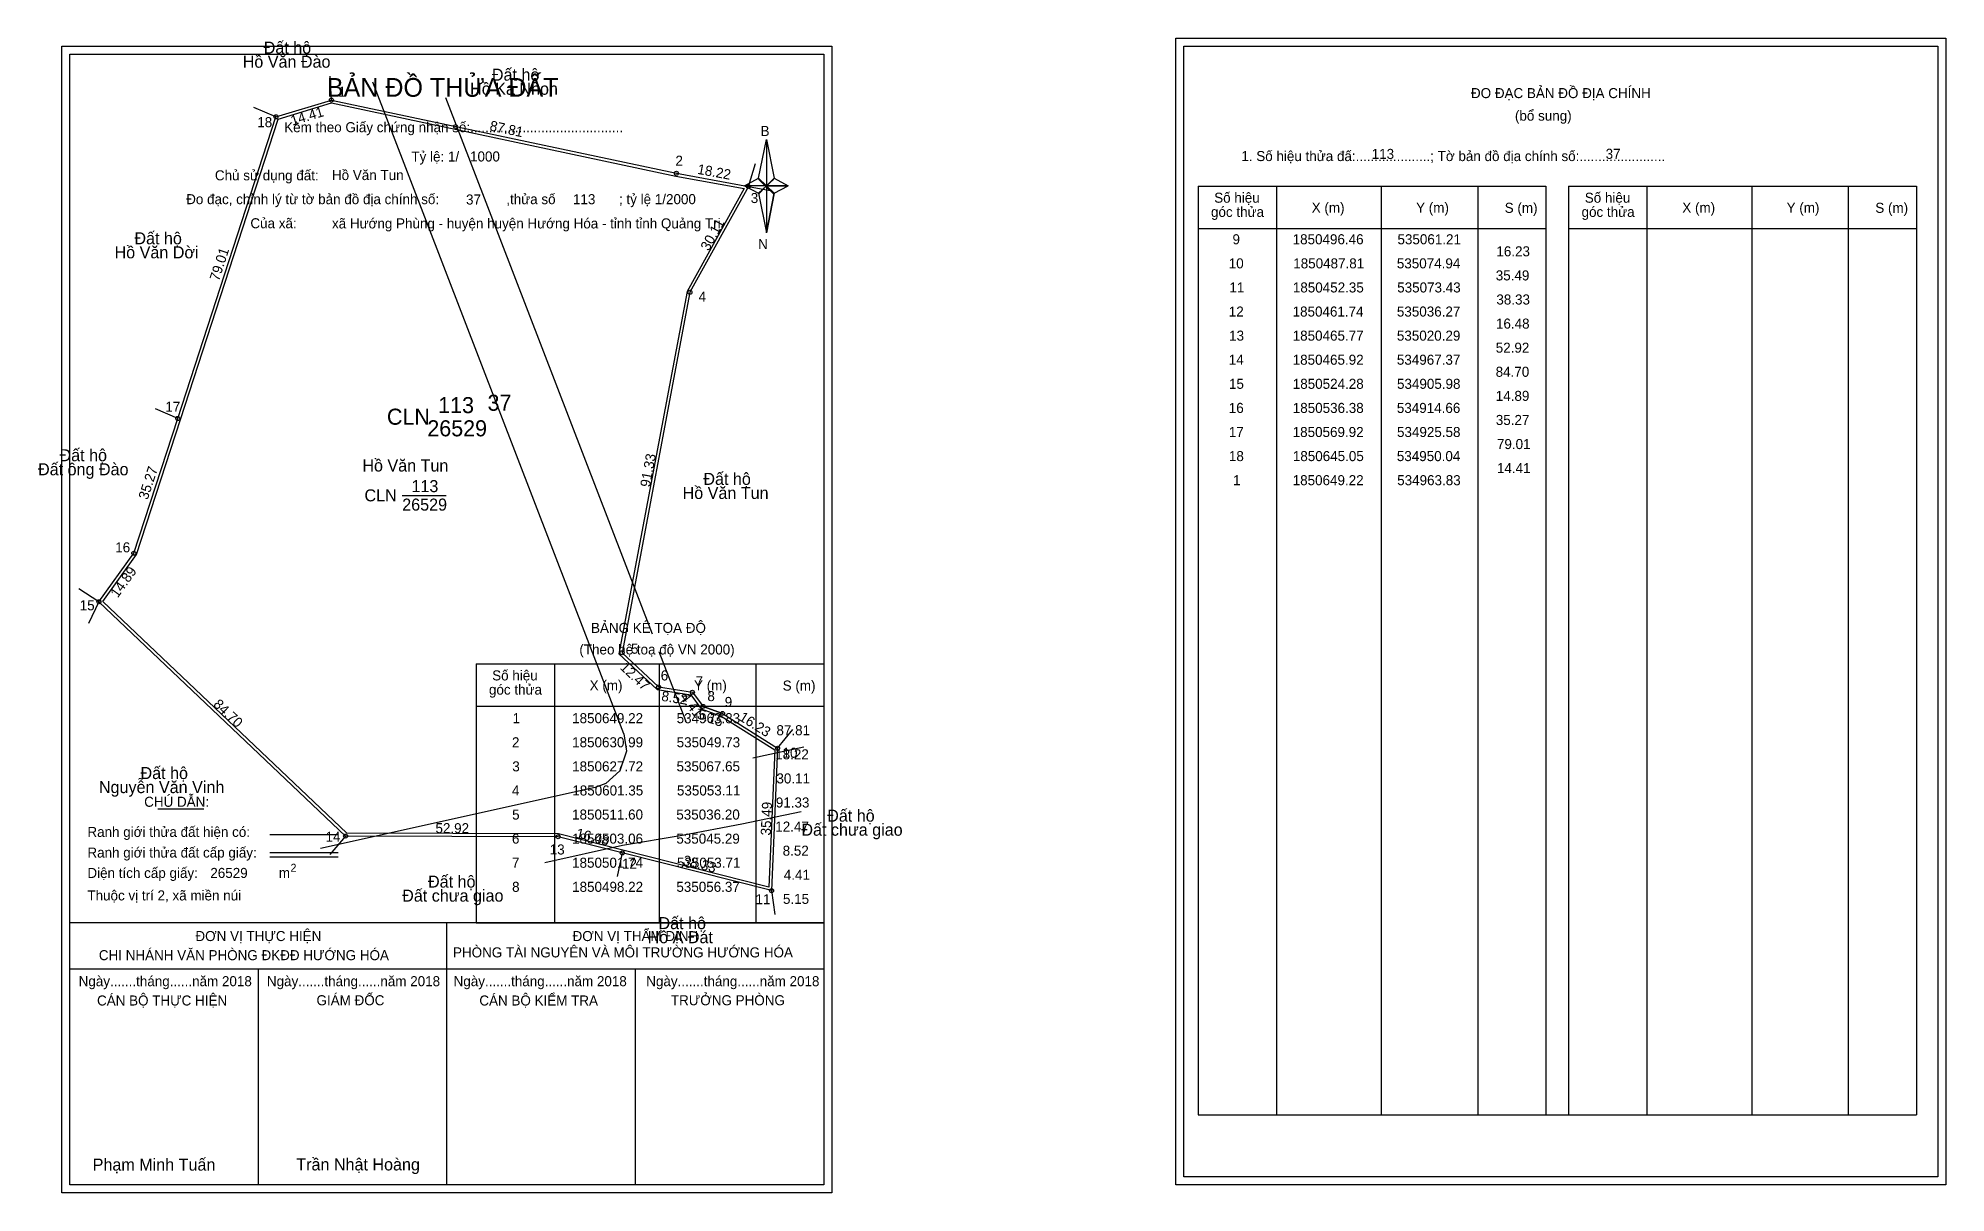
# Model space of a CAD drawing. Extents: x 534891 to 535366, y 1850377 to 1850665.
import ezdxf

# ---------------------------------------------------------------- set-up
doc = ezdxf.new("R2010")
doc.units = 0
for name, color, linetype in [('Level 1', 7, 'Continuous'), ('Level 10', 7, 'Continuous'), ('Level 11', 7, 'Continuous'), ('Level 12', 7, 'Continuous'), ('Level 13', 7, 'Continuous'), ('Level 2', 7, 'Continuous'), ('Level 27', 7, 'Continuous'), ('Level 3', 7, 'Continuous'), ('Level 36', 7, 'Continuous'), ('Level 4', 7, 'Continuous'), ('Level 49', 7, 'Continuous'), ('Level 5', 7, 'Continuous'), ('Level 53', 7, 'Continuous'), ('Level 55', 7, 'Continuous'), ('Level 6', 7, 'Continuous'), ('Level 63', 7, 'Continuous'), ('Level 7', 7, 'Continuous'), ('Level 9', 7, 'Continuous')]:
    doc.layers.add(name, color=color, linetype=linetype)

msp = doc.modelspace()

# ---------------------------------------------------------------- linework, layer by layer
at = {"layer": 'Level 1'}
for p, q in [((534898.76, 1850660.65), (534898.76, 1850660.65)), ((535176.08, 1850662.65), (535176.08, 1850662.65)), ((535070.18, 1850629.77), (535072.15, 1850639.41)), ((535072.15, 1850639.41), (535072.15, 1850627.88)), ((535072.15, 1850639.41), (535074.11, 1850629.77)), ((535066.73, 1850627.88), (535070.18, 1850629.77)), ((535070.18, 1850629.77), (535072.15, 1850627.88)), ((535072, 1850627.66), (535070.18, 1850629.55)), ((535072.15, 1850627.88), (535070.18, 1850626.04)), ((535072, 1850627.66), (535070.18, 1850625.82)), ((535070.18, 1850625.82), (535072, 1850627.66)), ((535073.97, 1850629.55), (535072, 1850627.66)), ((535072, 1850627.66), (535073.97, 1850629.55)), ((535073.97, 1850625.82), (535072, 1850627.66)), ((535074.11, 1850629.77), (535072.15, 1850627.88)), ((535072.15, 1850627.88), (535072.15, 1850616.18)), ((535072.15, 1850627.88), (535077.56, 1850627.88)), ((535072.15, 1850627.88), (535074.11, 1850626.04)), ((535074.11, 1850626.04), (535077.56, 1850627.88)), ((535179.61, 1850627.79), (535266.21, 1850627.79)), ((535199.2, 1850396.53), (535199.2, 1850627.79)), ((535225.27, 1850396.53), (535225.27, 1850627.79)), ((535249.25, 1850627.79), (535249.25, 1850396.53)), ((535266.21, 1850627.79), (535266.21, 1850396.53)), ((535271.87, 1850627.79), (535358.47, 1850627.79)), ((535291.46, 1850396.53), (535291.46, 1850627.79)), ((535317.53, 1850396.53), (535317.53, 1850627.79)), ((535341.5, 1850627.79), (535341.5, 1850396.53)), ((535358.47, 1850627.79), (535358.47, 1850396.53)), ((535070.18, 1850626.04), (535072.15, 1850616.18)), ((535074.11, 1850626.04), (535072.15, 1850616.18)), ((535179.61, 1850617.27), (535266.21, 1850617.27)), ((535271.87, 1850617.27), (535358.47, 1850617.27)), ((534999.85, 1850508.82), (535086.45, 1850508.82)), ((535019.44, 1850444.3), (535019.44, 1850508.82)), ((535045.51, 1850444.3), (535045.51, 1850508.82)), ((535069.48, 1850508.82), (535069.48, 1850444.3)), ((534999.85, 1850498.29), (535086.45, 1850498.29)), ((534920.67, 1850472.71), (534932.08, 1850472.71)), ((534948.54, 1850466.31), (534965.55, 1850466.31)), ((534948.54, 1850461.86), (534965.55, 1850461.86)), ((534948.54, 1850460.77), (534965.55, 1850460.77)), ((535005.58, 1850444.3), (534898.75, 1850444.3)), ((535086.45, 1850444.3), (534981.61, 1850444.3)), ((534992.6, 1850379.07), (534992.6, 1850444.3)), ((534999.85, 1850444.29), (535086.45, 1850444.29)), ((535086.45, 1850432.75), (534898.75, 1850432.75)), ((534945.68, 1850379.07), (534945.68, 1850432.75)), ((535039.53, 1850379.07), (535039.53, 1850432.75)), ((535179.61, 1850396.53), (535358.47, 1850396.53)), ((535363.78, 1850381.07), (535363.78, 1850381.07)), ((535086.45, 1850379.07), (535086.45, 1850379.07))]:
    msp.add_line(p, q, dxfattribs=at)
for points in [[(535070.18, 1850629.77), (535072.15, 1850639.41), (535072.15, 1850627.88)], [(535066.73, 1850627.88), (535070.18, 1850626.04), (535072.15, 1850627.88)], [(535072.15, 1850627.88), (535074.11, 1850629.77), (535077.56, 1850627.88)], [(535072.15, 1850627.88), (535072.15, 1850616.18), (535074.11, 1850626.04)]]:
    msp.add_lwpolyline(points, close=True, dxfattribs=at)
at = {"layer": 'Level 10'}
for p, q in [((534925.58, 1850569.92), (534950.04, 1850645.05)), ((535067.65, 1850627.72), (535053.11, 1850601.35)), ((534905.98, 1850524.28), (534967.37, 1850465.92)), ((535045.29, 1850503.06), (535053.71, 1850501.74)), ((535061.21, 1850496.46), (535056.37, 1850498.22))]:
    msp.add_line(p, q, dxfattribs=at)
for points in [[(535061.21, 1850496.46), (535074.94, 1850487.81), (535073.43, 1850452.35), (535036.27, 1850461.74), (535020.29, 1850465.77), (534967.37, 1850465.92), (534905.98, 1850524.28), (534914.66, 1850536.38), (534925.58, 1850569.92), (534950.04, 1850645.05), (534963.83, 1850649.22), (535049.73, 1850630.99), (535067.65, 1850627.72), (535053.11, 1850601.35), (535036.2, 1850511.6), (535045.29, 1850503.06), (535053.71, 1850501.74), (535056.37, 1850498.22)], [(535060.9, 1850495.83), (535074.22, 1850487.43), (535072.77, 1850453.24), (535036.44, 1850462.42), (535020.38, 1850466.47), (534967.65, 1850466.62), (534906.9, 1850524.37), (534915.29, 1850536.06), (534926.25, 1850569.7), (534950.59, 1850644.49), (534963.86, 1850648.5), (535049.59, 1850630.3), (535066.57, 1850627.21), (535052.44, 1850601.59), (535035.44, 1850511.35), (535044.97, 1850502.4), (535053.32, 1850501.09), (535055.94, 1850497.63)]]:
    msp.add_lwpolyline(points, close=True, dxfattribs=at)
at = {"layer": 'Level 11'}
for centre in [(534963.83, 1850649.22), (534950.04, 1850645.05), (535049.73, 1850630.99), (535067.65, 1850627.72), (535053.11, 1850601.35), (534925.58, 1850569.92), (534914.66, 1850536.38), (534905.98, 1850524.28), (535036.2, 1850511.6), (535045.29, 1850503.06), (535053.71, 1850501.74), (535056.37, 1850498.22), (535061.21, 1850496.46), (535061.21, 1850496.46), (535074.94, 1850487.81), (534967.37, 1850465.92), (535020.29, 1850465.77), (535036.27, 1850461.74), (535073.43, 1850452.35)]:
    msp.add_circle(centre, 0.5, dxfattribs=at)
at = {"layer": 'Level 12'}
for p, q in [((535036.67, 1850491.37), (534974.14, 1850653.68)), ((534992.24, 1850649.84), (535043.69, 1850516.27)), ((535045.38, 1850511.9), (535051.99, 1850494.73)), ((535051.99, 1850494.73), (535052.08, 1850494.5)), ((535036.67, 1850491.37), (535037.32, 1850487.05)), ((535037.32, 1850487.05), (535035.62, 1850482.16)), ((535068.79, 1850485.38), (535081.46, 1850488.12)), ((535035.62, 1850482.16), (535032.13, 1850479)), ((535029.5, 1850478.01), (534961.15, 1850462.87)), ((535032.13, 1850479), (535029.5, 1850478.01)), ((535066.04, 1850469.01), (535080.78, 1850472.08)), ((535036.33, 1850463.66), (535051.19, 1850466.19)), ((535051.19, 1850466.19), (535066.04, 1850469.01)), ((535016.97, 1850459.37), (535036.33, 1850463.66))]:
    msp.add_line(p, q, dxfattribs=at)
at = {"layer": 'Level 27'}
for p, q in [((534963.83, 1850649.22), (534963.53, 1850655.21)), ((534950.04, 1850645.05), (534944.51, 1850647.38)), ((535067.65, 1850627.72), (535069.43, 1850633.45)), ((535067.65, 1850627.72), (535073.55, 1850626.65)), ((534925.58, 1850569.92), (534920.08, 1850572.32)), ((534905.98, 1850524.28), (534900.94, 1850527.53)), ((534905.98, 1850524.28), (534903.39, 1850518.87)), ((535074.94, 1850487.81), (535078.71, 1850492.48)), ((534967.37, 1850465.92), (534963.46, 1850461.37)), ((535036.27, 1850461.74), (535034.98, 1850455.88)), ((535073.43, 1850452.35), (535074.28, 1850446.41))]:
    msp.add_line(p, q, dxfattribs=at)
at = {"layer": 'Level 3'}
for p, q in [((535179.61, 1850627.79), (535179.61, 1850396.53)), ((535271.87, 1850627.79), (535271.87, 1850396.53)), ((534999.85, 1850508.82), (534999.85, 1850444.3))]:
    msp.add_line(p, q, dxfattribs=at)
at = {"layer": 'Level 63'}
for points in [[(534896.75, 1850662.65), (535088.45, 1850662.65), (535088.45, 1850377.07), (534896.75, 1850377.07)], [(534898.75, 1850660.65), (535086.45, 1850660.65), (535086.45, 1850379.07), (534898.75, 1850379.07)], [(535174.08, 1850664.65), (535365.78, 1850664.65), (535365.78, 1850379.07), (535174.08, 1850379.07)], [(535176.08, 1850662.65), (535363.78, 1850662.65), (535363.78, 1850381.07), (535176.08, 1850381.07)]]:
    msp.add_lwpolyline(points, close=True, dxfattribs=at)
at = {"layer": 'Level 9'}
msp.add_line((534981.47, 1850550.78), (534992.38, 1850550.78), dxfattribs=at)

# ---------------------------------------------------------------- texts
at = {"layer": 'Level 1'}
for s, height, p in [('BẢN ĐỒ THỬA ĐẤT', 4.6657, (534962.72, 1850650.05)), ('ĐO ĐẠC BẢN ĐỒ ĐỊA CHÍNH', 2.5, (535247.56, 1850649.71)), ('(bổ sung)', 2.5, (535258.5, 1850644.09)), ('Kèm theo Giấy chứng nhận số:.........................................', 2.5, (534952.1, 1850641.22)), ('B', 2.5, (535070.69, 1850640.28)), ('1. Số hiệu thửa đấ:....................; Tờ bản đồ địa chính số:.......................', 2.5, (535190.39, 1850634.03)), ('Chủ sử dụng đất:', 2.5, (534934.84, 1850629.23)), ('Đo đạc, chỉnh lý từ tờ bản đồ địa chính số:                  ,thửa số                 ; tỷ lệ 1/2000', 2.5, (534927.69, 1850623.3)), ('góc thửa', 2.5, (535182.83, 1850620.13)), ('Số hiệu', 2.5, (535183.63, 1850623.66)), ('X (m)', 2.5, (535207.91, 1850621.19)), ('Y (m)', 2.5, (535233.89, 1850621.19)), ('S (m)', 2.5, (535255.96, 1850621.14)), ('góc thửa', 2.5, (535275.09, 1850620.13)), ('Số hiệu', 2.5, (535275.89, 1850623.66)), ('X (m)', 2.5, (535300.17, 1850621.19)), ('Y (m)', 2.5, (535326.14, 1850621.19)), ('S (m)', 2.5, (535348.22, 1850621.14)), ('Của xã:', 2.5, (534943.68, 1850617.3)), ('N', 2.5, (535070.09, 1850612.11)), ('BẢNG KÊ TỌA ĐỘ', 2.5, (535028.48, 1850516.52)), ('(Theo hệ toạ độ VN 2000)', 2.5, (535025.58, 1850511.16)), ('góc thửa', 2.5, (535003.07, 1850501.16)), ('Số hiệu', 2.5, (535003.87, 1850504.69)), ('X (m)', 2.5, (535028.15, 1850502.21)), ('Y (m)', 2.5, (535054.12, 1850502.21)), ('S (m)', 2.5, (535076.2, 1850502.16)), ('CHÚ DẪN:', 2.5, (534917.23, 1850473.22)), ('Ranh giới thửa đất hiện có:', 2.5, (534903.1, 1850465.72)), ('Ranh giới thửa đất cấp giấy:', 2.5, (534903.1, 1850460.58)), ('Diện tích cấp giấy:', 2.5, (534903.1, 1850455.5)), ('m', 2.5, (534950.76, 1850455.52)), ('2', 2, (534953.66, 1850457.03)), ('Thuộc vị trí 2, xã miền núi', 2.5, (534903.1, 1850449.9)), ('ĐƠN VỊ THỰC HIỆN', 2.5, (534929.99, 1850439.78)), ('ĐƠN VỊ THẨM ĐỊNH', 2.5, (535023.89, 1850439.78)), ('CHI NHÁNH VĂN PHÒNG ĐKĐĐ HƯỚNG HÓA', 2.5, (534905.95, 1850435.02)), ('PHÒNG TÀI NGUYÊN VÀ MÔI TRƯỜNG HƯỚNG HÓA', 2.5, (534994.12, 1850435.71)), ('Ngày.......tháng......năm 2018', 2.5, (534900.92, 1850428.54)), ('Ngày.......tháng......năm 2018', 2.5, (534947.79, 1850428.54)), ('Ngày.......tháng......năm 2018', 2.5, (534994.27, 1850428.54)), ('Ngày.......tháng......năm 2018', 2.5, (535042.23, 1850428.54)), ('CÁN BỘ THỰC HIỆN', 2.5, (534905.5, 1850423.73)), ('GIÁM ĐỐC', 2.5, (534960.14, 1850423.79)), ('CÁN BỘ KIỂM TRA', 2.5, (535000.68, 1850423.73)), ('TRƯỞNG PHÒNG', 2.5, (535048.37, 1850423.79)), ('Phạm Minh Tuấn', 3, (534904.41, 1850382.61)), ('Trần Nhật Hoàng', 3, (534955.11, 1850382.66))]:
    msp.add_text(s, height=height, dxfattribs=at).set_placement(p)
at = {"layer": 'Level 11'}
msp.add_text('Tỷ lệ: 1/', height=2.5, dxfattribs=at).set_placement((534983.76, 1850633.91))
at = {"layer": 'Level 13'}
for s, p in [('CLN', (534972.08, 1850549.28)), ('113', (534983.78, 1850551.58)), ('26529', (534981.48, 1850546.98))]:
    msp.add_text(s, height=3, dxfattribs=at).set_placement(p)
at = {"layer": 'Level 2'}
msp.add_text('Hồ Văn Tun', height=3, dxfattribs=at).set_placement((534971.55, 1850556.72))
at = {"layer": 'Level 3'}
msp.add_text('CLN ', height=4, dxfattribs=at).set_placement((534977.67, 1850568.37))
at = {"layer": 'Level 36'}
for s, p in [('Hồ Văn Đào', (534941.76, 1850657.29)), ('Đất hộ', (534946.99, 1850660.79)), ('Đất hộ', (535003.8, 1850654.05)), ('Hồ Ka Nhon', (534998.38, 1850650.55)), ('Hồ Văn Dời', (534909.86, 1850609.81)), ('Đất hộ', (534914.8, 1850613.31)), ('Đất hộ', (534896.16, 1850559.28)), ('Đất ông Đào', (534890.81, 1850555.78)), ('Đất hộ', (535056.45, 1850553.39)), ('Hồ Văn Tun', (535051.28, 1850549.89)), ('Nguyễn Văn Vinh', (534905.97, 1850476.63)), ('Đất hộ', (534916.32, 1850480.13)), ('Đất hộ', (535087.28, 1850469.52)), ('Đất chưa giao', (535080.85, 1850466.02)), ('Đất hộ', (534987.9, 1850453.1)), ('Đất chưa giao', (534981.47, 1850449.6)), ('Hồ A Đát', (535042.56, 1850439.25)), ('Đất hộ', (535045.28, 1850442.75))]:
    msp.add_text(s, height=3, dxfattribs=at).set_placement(p)
at = {"layer": 'Level 4'}
msp.add_text('113', height=4, dxfattribs=at).set_placement((534990.42, 1850571.26))
at = {"layer": 'Level 49'}
for s, rotation, p in [('14.41', 16.825, (534954.13, 1850642.84)), ('87.81', 348.0183, (535003.1, 1850641.7)), ('18.22', 349.6586, (535054.82, 1850630.87)), ('30.11', 61.1284, (535057.78, 1850611.48)), ('79.01', 71.9664, (534935.83, 1850604)), ('91.33', 79.3299, (535043.13, 1850552.69)), ('35.27', 71.9657, (534918.1, 1850549.53)), ('14.89', 54.346, (534910.63, 1850525.09)), ('12.47', 316.7869, (535035.52, 1850507.71)), ('84.70', 316.4494, (534934.26, 1850498.5)), ('8.52', 351.0903, (535045.87, 1850499.63)), ('4.41', 307.0777, (535050.6, 1850500.39)), ('5.15', 340.0169, (535054.74, 1850495.3)), ('16.23', 327.7888, (535065.12, 1850494.94)), ('35.49', 87.5616, (535073.21, 1850466.04)), ('52.92', 359.8376, (534989.75, 1850466.66)), ('16.48', 345.8457, (535024.55, 1850465.52)), ('38.33', 345.8187, (535051.17, 1850458.8))]:
    msp.add_text(s, height=2.5, rotation=rotation, dxfattribs=at).set_placement(p)
at = {"layer": 'Level 5'}
msp.add_text('26529', height=4, dxfattribs=at).set_placement((534987.72, 1850565.48))
at = {"layer": 'Level 53'}
for s, p in [('9', (535188.19, 1850613.31)), ('1850496.46', (535203.16, 1850613.31)), ('535061.21', (535229.26, 1850613.31)), ('16.23', (535253.88, 1850610.31)), ('10', (535187.25, 1850607.31)), ('1850487.81', (535203.31, 1850607.31)), ('535074.94', (535229.1, 1850607.31)), ('11', (535187.41, 1850601.31)), ('1850452.35', (535203.21, 1850601.31)), ('535073.43', (535229.19, 1850601.31)), ('35.49', (535253.73, 1850604.31)), ('38.33', (535253.88, 1850598.31)), ('12', (535187.26, 1850595.31)), ('1850461.74', (535203.15, 1850595.31)), ('535036.27', (535229.11, 1850595.31)), ('16.48', (535253.78, 1850592.31)), ('13', (535187.34, 1850589.31)), ('1850465.77', (535203.17, 1850589.31)), ('535020.29', (535229.11, 1850589.31)), ('14', (535187.25, 1850583.31)), ('1850465.92', (535203.17, 1850583.31)), ('534967.37', (535229.11, 1850583.31)), ('52.92', (535253.72, 1850586.31)), ('15', (535187.31, 1850577.31)), ('1850524.28', (535203.19, 1850577.31)), ('534905.98', (535229.14, 1850577.31)), ('84.70', (535253.7, 1850580.31)), ('14.89', (535253.73, 1850574.31)), ('16', (535187.26, 1850571.31)), ('1850536.38', (535203.19, 1850571.31)), ('534914.66', (535229.1, 1850571.31)), ('35.27', (535253.74, 1850568.31)), ('17', (535187.27, 1850565.31)), ('1850569.92', (535203.17, 1850565.31)), ('534925.58', (535229.14, 1850565.31)), ('18', (535187.29, 1850559.31)), ('1850645.05', (535203.21, 1850559.31)), ('534950.04', (535229.1, 1850559.31)), ('79.01', (535254.02, 1850562.31)), ('1', (535188.33, 1850553.31)), ('1850649.22', (535203.17, 1850553.31)), ('534963.83', (535229.19, 1850553.31)), ('14.41', (535254.02, 1850556.31)), ('1', (535008.95, 1850494.04)), ('1850649.22', (535023.78, 1850494.04)), ('534963.83', (535049.8, 1850494.04)), ('2', (535008.8, 1850488.04)), ('1850630.99', (535023.78, 1850488.04)), ('535049.73', (535049.8, 1850488.04)), ('87.81', (535074.64, 1850491.04)), ('3', (535008.88, 1850482.04)), ('1850627.72', (535023.78, 1850482.04)), ('535067.65', (535049.77, 1850482.04)), ('18.22', (535074.34, 1850485.04)), ('30.11', (535074.64, 1850479.04)), ('4', (535008.79, 1850476.04)), ('1850601.35', (535023.82, 1850476.04)), ('535053.11', (535049.87, 1850476.04)), ('91.33', (535074.49, 1850473.04)), ('5', (535008.84, 1850470.04)), ('1850511.60', (535023.77, 1850470.04)), ('535036.20', (535049.71, 1850470.04)), ('6', (535008.79, 1850464.04)), ('1850503.06', (535023.77, 1850464.04)), ('535045.29', (535049.72, 1850464.04)), ('12.47', (535074.35, 1850467.04)), ('8.52', (535076.19, 1850461.04)), ('7', (535008.8, 1850458.04)), ('1850501.74', (535023.77, 1850458.04)), ('535053.71', (535049.87, 1850458.04)), ('4.41', (535076.48, 1850455.04)), ('8', (535008.83, 1850452.04)), ('1850498.22', (535023.78, 1850452.04)), ('535056.37', (535049.73, 1850452.04)), ('5.15', (535076.27, 1850449.04))]:
    msp.add_text(s, height=2.5, dxfattribs=at).set_placement(p)
at = {"layer": 'Level 55'}
for s, height, p in [('1', 0.4, (534963.72, 1850649.22)), ('86', 0.11, (534963.75, 1850649.11)), ('86', 0.11, (534963.75, 1850649.11)), ('0', 0.11, (534963.79, 1850649.11)), ('0', 0.11, (534963.79, 1850649.11)), ('18', 0.4, (534949.76, 1850645.05)), ('0', 0.11, (534950, 1850644.94)), ('0', 0.11, (534950, 1850644.94)), ('0', 0.11, (534950, 1850644.94)), ('2', 0.4, (535049.59, 1850630.99)), ('86', 0.11, (535049.65, 1850630.88)), ('86', 0.11, (535049.65, 1850630.88)), ('3', 0.4, (535067.53, 1850627.72)), ('86', 0.11, (535067.57, 1850627.61)), ('86', 0.11, (535067.57, 1850627.61)), ('0', 0.11, (535067.61, 1850627.61)), ('4', 0.4, (535052.97, 1850601.35)), ('0', 0.11, (535053.07, 1850601.24)), ('17', 0.4, (534925.3, 1850569.92)), ('0', 0.11, (534925.54, 1850569.81)), ('0', 0.11, (534925.54, 1850569.81)), ('16', 0.4, (534914.38, 1850536.38)), ('0', 0.11, (534914.62, 1850536.27)), ('15', 0.4, (534905.7, 1850524.28)), ('0', 0.11, (534905.94, 1850524.17)), ('0', 0.11, (534905.94, 1850524.17)), ('5', 0.4, (535036.07, 1850511.6)), ('0', 0.11, (535036.16, 1850511.49)), ('6', 0.4, (535045.15, 1850503.06)), ('0', 0.11, (535045.25, 1850502.95)), ('7', 0.4, (535053.58, 1850501.74)), ('0', 0.11, (535053.67, 1850501.63)), ('8', 0.4, (535056.24, 1850498.22)), ('0', 0.11, (535056.33, 1850498.11)), ('9', 0.4, (535061.07, 1850496.46)), ('0', 0.11, (535061.17, 1850496.35)), ('10', 0.4, (535074.66, 1850487.81)), ('0', 0.11, (535074.9, 1850487.7)), ('0', 0.11, (535074.9, 1850487.7)), ('14', 0.4, (534967.08, 1850465.92)), ('0', 0.11, (534967.33, 1850465.81)), ('0', 0.11, (534967.33, 1850465.81)), ('13', 0.4, (535020.02, 1850465.77)), ('0', 0.11, (535020.25, 1850465.66)), ('12', 0.4, (535035.99, 1850461.74)), ('0', 0.11, (535036.23, 1850461.63)), ('0', 0.11, (535036.23, 1850461.63)), ('11', 0.4, (535073.17, 1850452.35)), ('0', 0.11, (535073.39, 1850452.24)), ('0', 0.11, (535073.39, 1850452.24))]:
    msp.add_text(s, height=height, dxfattribs=at).set_placement(p)
at = {"layer": 'Level 6'}
for s, p in [('1000', (534998.36, 1850633.93)), ('113', (535222.84, 1850634.57)), ('37', (535281.08, 1850634.59)), ('Hồ Văn Tun', (534963.98, 1850629.3)), ('37', (534997.36, 1850623.21)), ('113', (535023.99, 1850623.29)), ('xã Hướng Phùng - huyện huyện Hướng Hóa - tỉnh tỉnh Quảng Trị', (534963.99, 1850617.26)), ('26529', (534933.7, 1850455.5))]:
    msp.add_text(s, height=2.5, dxfattribs=at).set_placement(p)
at = {"layer": 'Level 7'}
msp.add_text('37', height=4, dxfattribs=at).set_placement((535002.72, 1850571.85))
at = {"layer": 'Level 9'}
for s, p in [('1', (534965.57, 1850650.05)), ('18', (534945.39, 1850642.47)), ('2', (535049.5, 1850632.88)), ('3', (535068.25, 1850623.58)), ('4', (535055.26, 1850599.02)), ('17', (534922.5, 1850571.59)), ('16', (534910.03, 1850536.58)), ('15', (534901.18, 1850522.16)), ('5', (535038.44, 1850511.34)), ('6', (535045.84, 1850504.68)), ('7', (535054.51, 1850503.24)), ('8', (535057.45, 1850499.54)), ('9', (535061.77, 1850498.08)), ('10', (535076.15, 1850485.43)), ('14', (534962.39, 1850464.51)), ('13', (535018.2, 1850461.34)), ('12', (535036.18, 1850457.77)), ('11', (535069.43, 1850448.96))]:
    msp.add_text(s, height=2.5, dxfattribs=at).set_placement(p)

doc.saveas('drawing.dxf')
